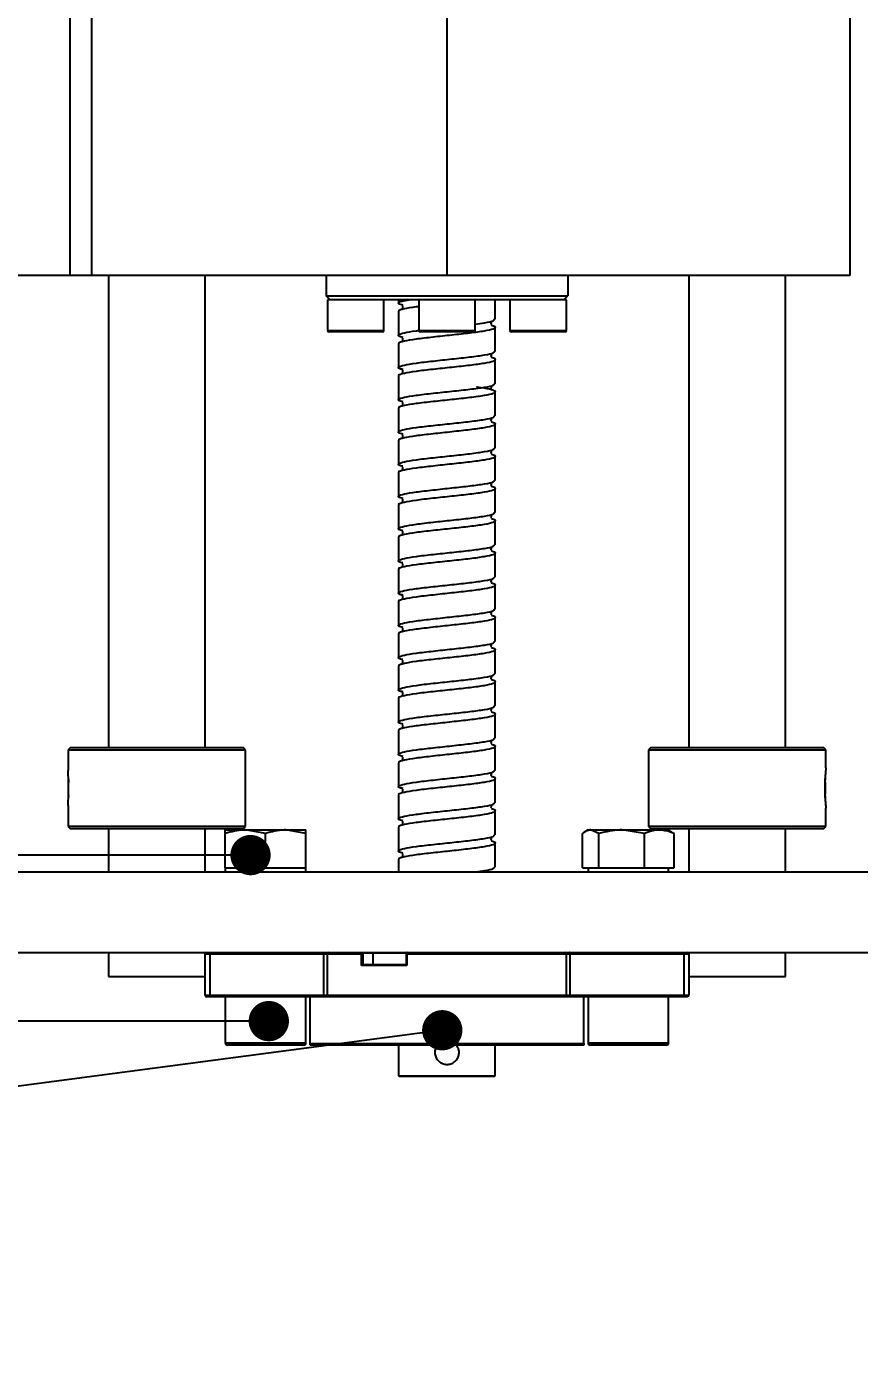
# Model space of a CAD drawing. Header units: millimetres. Extents: x -190 to 12889, y -227 to 3957.
# Drawn here: x 11094.6 to 11197.9, y 1240.5 to 1406.6 of the extents above; entities that cross this region are included whole.
import ezdxf
from ezdxf import colors
from ezdxf.entities.mleader import LeaderData, LeaderLine
from ezdxf.math import Vec2, Vec3

# ---------------------------------------------------------------- set-up
doc = ezdxf.new("R2010")
doc.units = ezdxf.units.MM
doc.header["$LTSCALE"] = 0.7
doc.layers.get('0').update_dxf_attribs({"color": 255})
doc.layers.add('DIM', color=94, linetype='Continuous', lineweight=25)
doc.styles.add('TCVN7824', font='tcvn+7284-2003r.ttf', dxfattribs={"height": 3.5})

# ---------------------------------------------------------------- blocks, each defined once
blk = doc.blocks.new('_Dot')
at = {"color": 0, "linetype": 'ByBlock', "lineweight": -2}
blk.add_line((-0.5, 0), (-1, 0), dxfattribs=at)
at = {"color": 0, "linetype": 'ByBlock', "const_width": 0.5}
blk.add_lwpolyline([(-0.25, 0, 1), (0.25, 0, 1)], format="xyb", close=True, dxfattribs=at)

msp = doc.modelspace()

# ---------------------------------------------------------------- linework, layer by layer
at = {"color": 7, "linetype": 'Continuous', "lineweight": 25}
for p, q in [((11099.9762, 1375.7288), (11099.9762, 1407.7288)), ((11102.6215, 1407.7288), (11102.6215, 1375.7288)), ((11146.7095, 1407.7288), (11146.7095, 1375.7288)), ((11196.7095, 1407.7288), (11196.7095, 1375.7288)), ((11099.9762, 1375.7288), (11086.7095, 1375.7288)), ((11102.6215, 1375.7288), (11099.9762, 1375.7288)), ((11146.7095, 1375.7288), (11102.6215, 1375.7288)), ((11104.7095, 1375.7288), (11104.7095, 1317.1288)), ((11116.7095, 1317.1288), (11116.7095, 1375.7288)), ((11131.7095, 1375.7288), (11131.7095, 1373.2288)), ((11196.7095, 1375.7288), (11146.7095, 1375.7288)), ((11161.7095, 1375.7288), (11161.7095, 1373.2288)), ((11176.7095, 1375.7288), (11176.7095, 1317.1288)), ((11188.7095, 1317.1288), (11188.7095, 1375.7288)), ((11131.7095, 1373.2288), (11161.7095, 1373.2288)), ((11132.2095, 1372.7288), (11131.7095, 1373.2288)), ((11131.8958, 1372.7288), (11131.8958, 1368.9288)), ((11132.1868, 1372.7288), (11131.8958, 1372.7288)), ((11161.2095, 1372.7288), (11132.2095, 1372.7288)), ((11138.8958, 1368.9288), (11138.8958, 1372.7288)), ((11140.7095, 1372.7288), (11140.7095, 1372.315)), ((11143.2095, 1372.7288), (11143.2095, 1368.9288)), ((11150.2095, 1368.9288), (11150.2095, 1372.7288)), ((11152.7095, 1370.315), (11152.7095, 1372.7288)), ((11154.5232, 1372.7288), (11154.5232, 1368.9288)), ((11161.2095, 1372.7288), (11161.7095, 1373.2288)), ((11161.5232, 1372.7288), (11161.2095, 1372.7288)), ((11161.5232, 1368.9288), (11161.5232, 1372.7288)), ((11140.7095, 1371.315), (11140.7095, 1368.315)), ((11135.3958, 1368.7288), (11132.0958, 1368.7288)), ((11138.6958, 1368.7288), (11135.3958, 1368.7288)), ((11146.7095, 1368.7288), (11143.4095, 1368.7288)), ((11150.0095, 1368.7288), (11146.7095, 1368.7288)), ((11152.7095, 1366.315), (11152.7095, 1369.315)), ((11158.0232, 1368.7288), (11154.7232, 1368.7288)), ((11161.3232, 1368.7288), (11158.0232, 1368.7288)), ((11140.7095, 1367.315), (11140.7095, 1364.315)), ((11152.7095, 1362.315), (11152.7095, 1365.315)), ((11140.7095, 1363.315), (11140.7095, 1360.315)), ((11152.7095, 1358.315), (11152.7095, 1361.315)), ((11140.7095, 1359.315), (11140.7095, 1356.315)), ((11152.7095, 1354.315), (11152.7095, 1357.315)), ((11140.7095, 1355.315), (11140.7095, 1352.315)), ((11152.7095, 1350.315), (11152.7095, 1353.315)), ((11140.7095, 1351.315), (11140.7095, 1348.315)), ((11152.7095, 1346.315), (11152.7095, 1349.315)), ((11140.7095, 1347.315), (11140.7095, 1344.315)), ((11152.7095, 1342.315), (11152.7095, 1345.315)), ((11140.7095, 1343.315), (11140.7095, 1340.315)), ((11152.7095, 1338.315), (11152.7095, 1341.315)), ((11140.7095, 1339.315), (11140.7095, 1336.315)), ((11152.7095, 1334.315), (11152.7095, 1337.315)), ((11140.7095, 1335.315), (11140.7095, 1332.315)), ((11152.7095, 1330.315), (11152.7095, 1333.315)), ((11140.7095, 1331.315), (11140.7095, 1328.315)), ((11152.7095, 1326.315), (11152.7095, 1329.315)), ((11140.7095, 1327.315), (11140.7095, 1324.315)), ((11152.7095, 1322.315), (11152.7095, 1325.315)), ((11140.7095, 1323.315), (11140.7095, 1320.315)), ((11152.7095, 1318.315), (11152.7095, 1321.315)), ((11140.7095, 1319.315), (11140.7095, 1316.315)), ((11152.7095, 1314.315), (11152.7095, 1317.315)), ((11099.9595, 1317.1288), (11099.7095, 1316.8788)), ((11099.7095, 1316.8788), (11099.7095, 1314.3116)), ((11099.7095, 1316.8788), (11121.7095, 1316.8788)), ((11121.4595, 1317.1288), (11099.9595, 1317.1288)), ((11121.7095, 1316.8788), (11121.4595, 1317.1288)), ((11121.7095, 1307.3788), (11121.7095, 1316.8788)), ((11171.9595, 1317.1288), (11171.7095, 1316.8788)), ((11171.7095, 1316.8788), (11171.7095, 1307.3788)), ((11171.7095, 1316.8788), (11193.7095, 1316.8788)), ((11193.4595, 1317.1288), (11171.9595, 1317.1288)), ((11193.7095, 1316.8788), (11193.4595, 1317.1288)), ((11193.7095, 1314.6253), (11193.7095, 1316.8788)), ((11140.7095, 1315.315), (11140.7095, 1312.315)), ((11152.7095, 1310.315), (11152.7095, 1313.315)), ((11140.7095, 1311.315), (11140.7095, 1308.315)), ((11099.7095, 1309.9469), (11099.7095, 1307.3788)), ((11152.7095, 1306.315), (11152.7095, 1309.315)), ((11193.7095, 1307.3788), (11193.7095, 1309.6289)), ((11099.7095, 1307.3788), (11099.9595, 1307.1288)), ((11121.7095, 1307.3788), (11099.7095, 1307.3788)), ((11121.4595, 1307.1288), (11121.7095, 1307.3788)), ((11140.7095, 1307.315), (11140.7095, 1304.315)), ((11171.7095, 1307.3788), (11171.9595, 1307.1288)), ((11193.7095, 1307.3788), (11171.7095, 1307.3788)), ((11193.4595, 1307.1288), (11193.7095, 1307.3788)), ((11099.9595, 1307.1288), (11121.4595, 1307.1288)), ((11104.7095, 1307.1288), (11104.7095, 1301.7288)), ((11116.7095, 1301.7288), (11116.7095, 1307.1288)), ((11119.2095, 1306.9288), (11121.7095, 1306.9288)), ((11119.2095, 1302.2288), (11119.2095, 1306.4822)), ((11124.2095, 1306.4822), (11121.7095, 1306.9288)), ((11121.7095, 1306.9288), (11126.7095, 1306.9288)), ((11124.2095, 1302.2288), (11124.2095, 1306.4822)), ((11129.2095, 1306.4822), (11126.7095, 1306.9288)), ((11126.7095, 1306.9288), (11129.2095, 1306.9288)), ((11129.2095, 1302.2288), (11129.2095, 1306.4822)), ((11163.5143, 1302.2288), (11163.5143, 1306.4822)), ((11164.2095, 1306.9288), (11163.8329, 1306.7114)), ((11164.2095, 1306.9288), (11164.5278, 1306.9288)), ((11165.5412, 1306.4822), (11164.5278, 1306.9288)), ((11164.5278, 1306.9288), (11168.3888, 1306.9288)), ((11165.5412, 1302.2288), (11165.5412, 1306.4822)), ((11171.2364, 1306.4822), (11168.3888, 1306.9288)), ((11168.3888, 1306.9288), (11173.0706, 1306.9288)), ((11171.2364, 1302.2288), (11171.2364, 1306.4822)), ((11171.9595, 1307.1288), (11193.4595, 1307.1288)), ((11173.0706, 1306.9288), (11174.2095, 1306.9288)), ((11174.5861, 1306.7114), (11174.2095, 1306.9288)), ((11174.5503, 1306.6494), (11174.9047, 1306.4822)), ((11174.9047, 1302.2288), (11174.9047, 1306.4822)), ((11176.7095, 1307.1288), (11176.7095, 1301.7288)), ((11188.7095, 1301.7288), (11188.7095, 1307.1288)), ((11152.7095, 1302.315), (11152.7095, 1305.315)), ((11140.7095, 1303.315), (11140.7095, 1301.7288)), ((11091.7095, 1301.7288), (11201.7095, 1301.7288)), ((11119.2095, 1302.2288), (11119.2095, 1301.7288)), ((11119.2095, 1302.2288), (11121.7095, 1302.2288)), ((11121.7095, 1302.2288), (11124.2095, 1302.2288)), ((11124.2095, 1302.2288), (11126.7095, 1302.2288)), ((11126.7095, 1302.2288), (11129.2095, 1302.2288)), ((11129.2095, 1301.7288), (11129.2095, 1302.2288)), ((11163.5143, 1302.2288), (11164.5278, 1302.2288)), ((11164.2095, 1302.2288), (11164.2095, 1301.7288)), ((11164.5278, 1302.2288), (11165.5412, 1302.2288)), ((11165.5412, 1302.2288), (11168.3888, 1302.2288)), ((11168.3888, 1302.2288), (11171.2364, 1302.2288)), ((11171.2364, 1302.2288), (11173.0706, 1302.2288)), ((11173.0706, 1302.2288), (11174.9047, 1302.2288)), ((11174.2095, 1301.7288), (11174.2095, 1302.2288)), ((11091.7095, 1291.7288), (11141.7905, 1291.7288)), ((11104.7095, 1291.7288), (11104.7095, 1288.7288)), ((11116.7095, 1291.5288), (11116.7095, 1291.7288)), ((11117.2982, 1291.5288), (11116.7095, 1291.5288)), ((11116.7095, 1286.4288), (11116.7095, 1291.5288)), ((11117.2982, 1291.5288), (11117.2982, 1286.4288)), ((11131.4506, 1291.5288), (11117.2982, 1291.5288)), ((11131.4506, 1286.4288), (11131.4506, 1291.5288)), ((11131.8641, 1291.5288), (11131.4506, 1291.5288)), ((11131.8641, 1291.5288), (11131.8641, 1286.4288)), ((11136.1178, 1291.5288), (11131.8641, 1291.5288)), ((11136.1178, 1290.1288), (11136.1178, 1291.5288)), ((11136.1178, 1291.5288), (11136.2664, 1291.5288)), ((11136.2664, 1291.5288), (11136.2664, 1290.2288)), ((11137.5372, 1291.6288), (11136.3112, 1291.6288)), ((11137.4915, 1291.7288), (11137.5372, 1291.6288)), ((11137.5372, 1290.2288), (11137.5372, 1291.6288)), ((11141.6457, 1291.5288), (11141.6457, 1290.2246)), ((11141.718, 1291.5288), (11141.718, 1290.1288)), ((11161.5549, 1291.5288), (11141.718, 1291.5288)), ((11141.7905, 1291.7288), (11151.9859, 1291.7288)), ((11151.9859, 1291.7288), (11201.7095, 1291.7288)), ((11161.5549, 1286.4288), (11161.5549, 1291.5288)), ((11161.9684, 1291.5288), (11161.5549, 1291.5288)), ((11161.9684, 1291.5288), (11161.9684, 1286.4288)), ((11176.1208, 1291.5288), (11161.9684, 1291.5288)), ((11176.1208, 1286.4288), (11176.1208, 1291.5288)), ((11176.7095, 1291.5288), (11176.1208, 1291.5288)), ((11176.7095, 1291.7288), (11176.7095, 1291.5288)), ((11176.7095, 1291.5288), (11176.7095, 1286.4288)), ((11188.7095, 1288.7288), (11188.7095, 1291.7288)), ((11141.718, 1290.1288), (11136.1178, 1290.1288)), ((11136.2577, 1290.2288), (11141.6497, 1290.2288)), ((11104.7095, 1288.7288), (11110.7095, 1288.7288)), ((11110.7095, 1288.7288), (11116.7095, 1288.7288)), ((11176.7095, 1288.7288), (11188.7095, 1288.7288)), ((11116.7095, 1286.4288), (11117.2982, 1286.4288)), ((11117.3805, 1286.2288), (11116.9095, 1286.2288)), ((11117.2982, 1286.4288), (11131.4506, 1286.4288)), ((11131.5329, 1286.2288), (11117.3805, 1286.2288)), ((11119.2095, 1286.2288), (11119.2095, 1280.5288)), ((11129.2095, 1280.5288), (11129.2095, 1286.2288)), ((11129.7149, 1286.2288), (11129.7149, 1280.4288)), ((11131.4506, 1286.4288), (11131.8641, 1286.4288)), ((11132.029, 1286.2288), (11131.5329, 1286.2288)), ((11131.8641, 1286.4288), (11161.5549, 1286.4288)), ((11161.39, 1286.2288), (11132.029, 1286.2288)), ((11161.8862, 1286.2288), (11161.39, 1286.2288)), ((11161.5549, 1286.4288), (11161.9684, 1286.4288)), ((11176.0385, 1286.2288), (11161.8862, 1286.2288)), ((11161.9684, 1286.4288), (11176.1208, 1286.4288)), ((11163.7041, 1280.4288), (11163.7041, 1286.2288)), ((11164.2095, 1286.2288), (11164.2095, 1280.5288)), ((11174.2095, 1280.5288), (11174.2095, 1286.2288)), ((11176.5095, 1286.2288), (11176.0385, 1286.2288)), ((11176.1208, 1286.4288), (11176.7095, 1286.4288)), ((11124.2095, 1280.2288), (11119.5095, 1280.2288)), ((11128.9095, 1280.2288), (11124.2095, 1280.2288)), ((11129.7149, 1280.4288), (11163.7041, 1280.4288)), ((11163.6054, 1280.2288), (11129.8136, 1280.2288)), ((11140.7095, 1280.2288), (11140.7095, 1276.4288)), ((11152.7095, 1276.4288), (11152.7095, 1280.2288)), ((11169.2095, 1280.2288), (11164.5095, 1280.2288)), ((11173.9095, 1280.2288), (11169.2095, 1280.2288)), ((11140.7095, 1276.4288), (11140.8095, 1276.3288)), ((11140.7095, 1276.4288), (11146.7095, 1276.4288)), ((11146.7095, 1276.3288), (11140.8095, 1276.3288)), ((11146.7095, 1276.4288), (11152.7095, 1276.4288)), ((11152.6095, 1276.3288), (11146.7095, 1276.3288)), ((11152.6095, 1276.3288), (11152.7095, 1276.4288))]:
    msp.add_line(p, q, dxfattribs=at)
at = {"color": 8, "linetype": 'Continuous', "lineweight": 25}
for p, q in [((11131.8958, 1368.9288), (11135.3958, 1368.9288)), ((11135.3958, 1368.9288), (11138.8958, 1368.9288)), ((11143.2095, 1368.9288), (11146.7095, 1368.9288)), ((11146.7095, 1368.9288), (11150.2095, 1368.9288)), ((11154.5232, 1368.9288), (11158.0232, 1368.9288)), ((11158.0232, 1368.9288), (11161.5232, 1368.9288)), ((11141.6643, 1291.6288), (11137.5372, 1291.6288)), ((11141.718, 1291.5288), (11141.6458, 1291.5288)), ((11119.2095, 1280.5288), (11124.2095, 1280.5288)), ((11124.2095, 1280.5288), (11129.2095, 1280.5288)), ((11164.2095, 1280.5288), (11169.2095, 1280.5288)), ((11169.2095, 1280.5288), (11174.2095, 1280.5288))]:
    msp.add_line(p, q, dxfattribs=at)
at = {"color": 7, "linetype": 'Continuous', "lineweight": 25, "flags": 128}
for points in [[(11117.3805, 1291.7288), (11117.3645, 1291.725), (11117.349, 1291.7136), (11117.3348, 1291.6951), (11117.3223, 1291.6702), (11117.3121, 1291.6399), (11117.3045, 1291.6053), (11117.2998, 1291.5678), (11117.2982, 1291.5288)], [(11131.5329, 1291.7288), (11131.5168, 1291.725), (11131.5014, 1291.7136), (11131.4872, 1291.6951), (11131.4747, 1291.6702), (11131.4645, 1291.6399), (11131.4569, 1291.6053), (11131.4522, 1291.5678), (11131.4506, 1291.5288)], [(11161.9684, 1291.5288), (11161.9668, 1291.5678), (11161.9622, 1291.6053), (11161.9546, 1291.6399), (11161.9443, 1291.6702), (11161.9319, 1291.6951), (11161.9176, 1291.7136), (11161.9022, 1291.725), (11161.8862, 1291.7288)], [(11176.1208, 1291.5288), (11176.1192, 1291.5678), (11176.1145, 1291.6053), (11176.1069, 1291.6399), (11176.0967, 1291.6702), (11176.0842, 1291.6951), (11176.07, 1291.7136), (11176.0546, 1291.725), (11176.0385, 1291.7288)], [(11117.3805, 1286.2288), (11117.3645, 1286.2327), (11117.349, 1286.244), (11117.3348, 1286.2625), (11117.3223, 1286.2874), (11117.3121, 1286.3177), (11117.3045, 1286.3523), (11117.2998, 1286.3898), (11117.2982, 1286.4288)], [(11131.5329, 1286.2288), (11131.5168, 1286.2327), (11131.5014, 1286.244), (11131.4872, 1286.2625), (11131.4747, 1286.2874), (11131.4645, 1286.3177), (11131.4569, 1286.3523), (11131.4522, 1286.3898), (11131.4506, 1286.4288)], [(11161.9684, 1286.4288), (11161.9668, 1286.3898), (11161.9622, 1286.3523), (11161.9546, 1286.3177), (11161.9443, 1286.2874), (11161.9319, 1286.2625), (11161.9176, 1286.244), (11161.9022, 1286.2327), (11161.8862, 1286.2288)], [(11176.1208, 1286.4288), (11176.1192, 1286.3898), (11176.1145, 1286.3523), (11176.1069, 1286.3177), (11176.0967, 1286.2874), (11176.0842, 1286.2625), (11176.07, 1286.244), (11176.0546, 1286.2327), (11176.0385, 1286.2288)]]:
    msp.add_lwpolyline(points, dxfattribs=at)
at = {"color": 7, "linetype": 'Continuous', "lineweight": 25}
for centre, radius, start, end in [((11132.0958, 1368.9288), 0.2, 180, 270), ((11138.6958, 1368.9288), 0.2, 270, 0), ((11143.4095, 1368.9288), 0.2, 180, 270), ((11150.0095, 1368.9288), 0.2, 270, 0), ((11154.7232, 1368.9288), 0.2, 180, 270), ((11161.3232, 1368.9288), 0.2, 270, 0), ((11115.0883, 1312.1286), 15.3778, 176.094606, 183.86287), ((11172.3178, 1312.1294), 21.3457, 356.713048, 3.23564), ((11116.9095, 1291.5288), 0.2, 90, 180), ((11132.0484, 1291.5448), 0.185, 96.014544, 184.957546), ((11136.216, 1291.6337), 0.0953, 357.075125, 86.740739), ((11161.3706, 1291.5448), 0.185, 355.042454, 83.985456), ((11176.5095, 1291.5288), 0.2, 0, 90), ((11116.9095, 1286.4288), 0.2, 180, 270), ((11132.0484, 1286.4128), 0.185, 175.042454, 263.985456), ((11161.3706, 1286.4128), 0.185, 276.014544, 4.957546), ((11176.5095, 1286.4288), 0.2, 270, 0), ((11119.5095, 1280.5288), 0.3, 180, 270), ((11128.9095, 1280.5288), 0.3, 270, 0), ((11164.5095, 1280.5288), 0.3, 180, 270), ((11173.9095, 1280.5288), 0.3, 270, 0)]:
    msp.add_arc(centre, radius, start, end, dxfattribs=at)
for points, knots in [([(11141.2392, 1372.0655), (11141.1401, 1372.0866), (11140.6481, 1372.1914), (11140.6565, 1372.3801), (11141.0687, 1372.5791), (11141.8123, 1372.6955), (11142.0255, 1372.7288)], [0, 0, 0, 0, 0.09516883, 0.47254677, 0.84883322, 1, 1, 1, 1]), ([(11140.7979, 1371.315), (11140.7713, 1371.3367), (11140.6421, 1371.4418), (11141.3677, 1371.6288), (11142.3118, 1371.8061), (11143.1102, 1371.9014), (11143.2095, 1371.9133)], [0, 0, 0, 0, 0.107905079, 0.524357182, 0.940809286, 1, 1, 1, 1]), ([(11141.1842, 1372.026), (11141.1747, 1372.0271), (11141.1505, 1372.0299), (11141.2207, 1371.8862), (11141.2048, 1371.6714), (11141.1433, 1371.6242), (11141.1974, 1371.6327), (11141.2009, 1371.6332)], [0, 0, 0, 0, 0.16584511, 0.42202168, 0.66494773, 0.97831452, 1, 1, 1, 1]), ([(11141.2392, 1368.0655), (11141.1404, 1368.0866), (11140.6501, 1368.1914), (11140.6186, 1368.38), (11141.3072, 1368.6289), (11142.314, 1368.8062), (11143.1118, 1368.9016), (11143.2117, 1368.9136)], [0, 0, 0, 0, 0.07440868, 0.36946532, 0.66366857, 0.95787182, 1, 1, 1, 1]), ([(11140.7979, 1367.315), (11140.7716, 1367.3367), (11140.6438, 1367.4418), (11141.3356, 1367.6287), (11142.8069, 1367.8776), (11144.9451, 1368.1288), (11147.3341, 1368.38), (11149.6281, 1368.6288), (11151.4863, 1368.8776), (11152.5855, 1369.1288), (11152.8766, 1369.3514), (11152.4115, 1369.4889), (11152.2276, 1369.5433)], [0, 0, 0, 0, 0.02902467, 0.14104337, 0.25306207, 0.3654057, 0.47774933, 0.58976803, 0.70178673, 0.81413036, 0.92647399, 1, 1, 1, 1]), ([(11150.2095, 1369.7191), (11150.613, 1369.7719), (11151.6515, 1369.9078), (11152.5655, 1370.1073), (11152.6045, 1370.253), (11152.6211, 1370.315)], [0, 0, 0, 0, 0.267291055, 0.687990712, 1, 1, 1, 1]), ([(11152.1416, 1369.6871), (11152.1672, 1369.693), (11152.2583, 1369.7141), (11152.2345, 1369.9932), (11152.1905, 1370.0181), (11152.1809, 1370.0236)], [0, 0, 0, 0, 0.23386328, 0.83267449, 1, 1, 1, 1]), ([(11141.1842, 1368.026), (11141.1747, 1368.0271), (11141.1505, 1368.0299), (11141.2207, 1367.8862), (11141.2048, 1367.6714), (11141.1433, 1367.6242), (11141.1974, 1367.6327), (11141.2009, 1367.6332)], [0, 0, 0, 0, 0.16584511, 0.42202168, 0.66494773, 0.97831452, 1, 1, 1, 1]), ([(11141.2392, 1364.0655), (11141.1404, 1364.0866), (11140.6497, 1364.1914), (11140.6264, 1364.38), (11141.2793, 1364.6288), (11142.8219, 1364.8776), (11144.9416, 1365.1288), (11147.3333, 1365.38), (11149.6345, 1365.6288), (11151.4612, 1365.8776), (11152.5746, 1366.1073), (11152.6072, 1366.253), (11152.6211, 1366.315)], [0, 0, 0, 0, 0.02807583, 0.1394064, 0.25041497, 0.36142354, 0.4727541, 0.58408467, 0.69509324, 0.80610181, 0.91743238, 1, 1, 1, 1]), ([(11140.7979, 1363.315), (11140.7716, 1363.3367), (11140.6438, 1363.4418), (11141.3356, 1363.6287), (11142.8069, 1363.8776), (11144.9451, 1364.1288), (11147.3341, 1364.38), (11149.6281, 1364.6288), (11151.4863, 1364.8776), (11152.5855, 1365.1288), (11152.8766, 1365.3514), (11152.4115, 1365.4889), (11152.2276, 1365.5433)], [0, 0, 0, 0, 0.02902467, 0.14104337, 0.25306207, 0.3654057, 0.47774933, 0.58976803, 0.70178673, 0.81413036, 0.92647399, 1, 1, 1, 1]), ([(11152.1416, 1365.6871), (11152.1672, 1365.693), (11152.2583, 1365.7141), (11152.2345, 1365.9932), (11152.1905, 1366.0181), (11152.1809, 1366.0236)], [0, 0, 0, 0, 0.23386328, 0.83267449, 1, 1, 1, 1]), ([(11141.1842, 1364.026), (11141.1747, 1364.0271), (11141.1505, 1364.0299), (11141.2207, 1363.8862), (11141.2048, 1363.6714), (11141.1433, 1363.6242), (11141.1974, 1363.6327), (11141.2009, 1363.6332)], [0, 0, 0, 0, 0.16584511, 0.42202168, 0.66494773, 0.97831452, 1, 1, 1, 1]), ([(11141.2392, 1360.0655), (11141.1404, 1360.0866), (11140.6497, 1360.1914), (11140.6264, 1360.38), (11141.2793, 1360.6288), (11142.8219, 1360.8776), (11144.9416, 1361.1288), (11147.3333, 1361.38), (11149.6345, 1361.6288), (11151.4612, 1361.8776), (11152.5746, 1362.1073), (11152.6072, 1362.253), (11152.6211, 1362.315)], [0, 0, 0, 0, 0.028075831, 0.139406399, 0.250414967, 0.361423535, 0.472754103, 0.584084671, 0.695093239, 0.806101807, 0.917432375, 1, 1, 1, 1]), ([(11140.7979, 1359.315), (11140.7716, 1359.3367), (11140.6438, 1359.4418), (11141.3356, 1359.6287), (11142.8069, 1359.8776), (11144.9452, 1360.1288), (11147.3337, 1360.38), (11149.6295, 1360.6288), (11151.4812, 1360.8776), (11152.6046, 1361.1288), (11152.8429, 1361.38), (11152.0954, 1361.6289), (11151.155, 1361.7993), (11150.4206, 1361.8878), (11150.379, 1361.8928)], [0, 0, 0, 0, 0.02508093, 0.12187904, 0.21867714, 0.31575603, 0.41283491, 0.50963302, 0.60643112, 0.70351, 0.80058889, 0.89738699, 0.9941851, 1, 1, 1, 1]), ([(11152.1416, 1361.6871), (11152.1672, 1361.693), (11152.2583, 1361.7141), (11152.2345, 1361.9932), (11152.1905, 1362.0181), (11152.1809, 1362.0236)], [0, 0, 0, 0, 0.23386328, 0.83267449, 1, 1, 1, 1]), ([(11141.1842, 1360.026), (11141.1747, 1360.0271), (11141.1505, 1360.0299), (11141.2207, 1359.8862), (11141.2048, 1359.6714), (11141.1433, 1359.6242), (11141.1974, 1359.6327), (11141.2009, 1359.6332)], [0, 0, 0, 0, 0.16584511, 0.42202168, 0.66494773, 0.97831452, 1, 1, 1, 1]), ([(11141.2392, 1356.0655), (11141.1404, 1356.0866), (11140.6497, 1356.1914), (11140.6264, 1356.38), (11141.2793, 1356.6288), (11142.8219, 1356.8776), (11144.9416, 1357.1288), (11147.3333, 1357.38), (11149.6345, 1357.6288), (11151.4612, 1357.8776), (11152.5746, 1358.1073), (11152.6072, 1358.253), (11152.6211, 1358.315)], [0, 0, 0, 0, 0.02807583, 0.1394064, 0.25041497, 0.36142354, 0.4727541, 0.58408467, 0.69509324, 0.80610181, 0.91743238, 1, 1, 1, 1]), ([(11140.7979, 1355.315), (11140.7716, 1355.3367), (11140.6438, 1355.4418), (11141.3356, 1355.6287), (11142.8069, 1355.8776), (11144.9451, 1356.1288), (11147.3341, 1356.38), (11149.6281, 1356.6288), (11151.4863, 1356.8776), (11152.5855, 1357.1288), (11152.8766, 1357.3514), (11152.4115, 1357.4889), (11152.2276, 1357.5433)], [0, 0, 0, 0, 0.02902467, 0.14104337, 0.25306207, 0.3654057, 0.47774933, 0.58976803, 0.70178673, 0.81413036, 0.92647399, 1, 1, 1, 1]), ([(11152.1416, 1357.6871), (11152.1672, 1357.693), (11152.2583, 1357.7141), (11152.2345, 1357.9932), (11152.1905, 1358.0181), (11152.1809, 1358.0236)], [0, 0, 0, 0, 0.23386328, 0.83267449, 1, 1, 1, 1]), ([(11141.1842, 1356.026), (11141.1747, 1356.0271), (11141.1505, 1356.0299), (11141.2207, 1355.8862), (11141.2048, 1355.6714), (11141.1433, 1355.6242), (11141.1974, 1355.6327), (11141.2009, 1355.6332)], [0, 0, 0, 0, 0.16584511, 0.42202168, 0.66494773, 0.97831452, 1, 1, 1, 1]), ([(11141.2392, 1352.0655), (11141.1404, 1352.0866), (11140.6497, 1352.1914), (11140.6264, 1352.38), (11141.2793, 1352.6288), (11142.8219, 1352.8776), (11144.9416, 1353.1288), (11147.3333, 1353.38), (11149.6345, 1353.6288), (11151.4612, 1353.8776), (11152.5746, 1354.1073), (11152.6072, 1354.253), (11152.6211, 1354.315)], [0, 0, 0, 0, 0.02807583, 0.1394064, 0.25041497, 0.36142354, 0.4727541, 0.58408467, 0.69509324, 0.80610181, 0.91743238, 1, 1, 1, 1]), ([(11152.1416, 1353.6871), (11152.1672, 1353.693), (11152.2583, 1353.7141), (11152.2345, 1353.9932), (11152.1905, 1354.0181), (11152.1809, 1354.0236)], [0, 0, 0, 0, 0.23386328, 0.83267449, 1, 1, 1, 1]), ([(11140.7979, 1351.315), (11140.7716, 1351.3367), (11140.6438, 1351.4418), (11141.3356, 1351.6287), (11142.8069, 1351.8776), (11144.9451, 1352.1288), (11147.3341, 1352.38), (11149.6281, 1352.6288), (11151.4863, 1352.8776), (11152.5855, 1353.1288), (11152.8766, 1353.3514), (11152.4115, 1353.4889), (11152.2276, 1353.5433)], [0, 0, 0, 0, 0.02902467, 0.14104337, 0.25306207, 0.3654057, 0.47774933, 0.58976803, 0.70178673, 0.81413036, 0.92647399, 1, 1, 1, 1]), ([(11141.1842, 1352.026), (11141.1747, 1352.0271), (11141.1505, 1352.0299), (11141.2207, 1351.8862), (11141.2048, 1351.6714), (11141.1433, 1351.6242), (11141.1974, 1351.6327), (11141.2009, 1351.6332)], [0, 0, 0, 0, 0.16584511, 0.42202168, 0.66494773, 0.97831452, 1, 1, 1, 1]), ([(11141.2392, 1348.0655), (11141.1404, 1348.0866), (11140.6497, 1348.1914), (11140.6264, 1348.38), (11141.2793, 1348.6288), (11142.8219, 1348.8776), (11144.9416, 1349.1288), (11147.3333, 1349.38), (11149.6345, 1349.6288), (11151.4612, 1349.8776), (11152.5746, 1350.1073), (11152.6072, 1350.253), (11152.6211, 1350.315)], [0, 0, 0, 0, 0.02807583, 0.1394064, 0.25041497, 0.36142354, 0.4727541, 0.58408467, 0.69509324, 0.80610181, 0.91743238, 1, 1, 1, 1]), ([(11140.7979, 1347.315), (11140.7716, 1347.3367), (11140.6438, 1347.4418), (11141.3356, 1347.6287), (11142.8069, 1347.8776), (11144.9451, 1348.1288), (11147.3341, 1348.38), (11149.6281, 1348.6288), (11151.4863, 1348.8776), (11152.5855, 1349.1288), (11152.8766, 1349.3514), (11152.4115, 1349.4889), (11152.2276, 1349.5433)], [0, 0, 0, 0, 0.029024674, 0.141043373, 0.253062072, 0.365405701, 0.47774933, 0.589768028, 0.701786727, 0.814130356, 0.926473985, 1, 1, 1, 1]), ([(11152.1416, 1349.6871), (11152.1672, 1349.693), (11152.2583, 1349.7141), (11152.2345, 1349.9932), (11152.1905, 1350.0181), (11152.1809, 1350.0236)], [0, 0, 0, 0, 0.23386328, 0.83267449, 1, 1, 1, 1]), ([(11141.1842, 1348.026), (11141.1747, 1348.0271), (11141.1505, 1348.0299), (11141.2207, 1347.8862), (11141.2048, 1347.6714), (11141.1433, 1347.6242), (11141.1974, 1347.6327), (11141.2009, 1347.6332)], [0, 0, 0, 0, 0.16584511, 0.42202168, 0.66494773, 0.97831452, 1, 1, 1, 1]), ([(11141.2392, 1344.0655), (11141.1404, 1344.0866), (11140.6497, 1344.1914), (11140.6264, 1344.38), (11141.2793, 1344.6288), (11142.8219, 1344.8776), (11144.9416, 1345.1288), (11147.3333, 1345.38), (11149.6345, 1345.6288), (11151.4612, 1345.8776), (11152.5746, 1346.1073), (11152.6072, 1346.253), (11152.6211, 1346.315)], [0, 0, 0, 0, 0.02807583, 0.1394064, 0.25041497, 0.36142354, 0.4727541, 0.58408467, 0.69509324, 0.80610181, 0.91743238, 1, 1, 1, 1]), ([(11140.7979, 1343.315), (11140.7716, 1343.3367), (11140.6438, 1343.4418), (11141.3356, 1343.6287), (11142.8069, 1343.8776), (11144.9451, 1344.1288), (11147.3341, 1344.38), (11149.6281, 1344.6288), (11151.4863, 1344.8776), (11152.5855, 1345.1288), (11152.8766, 1345.3514), (11152.4115, 1345.4889), (11152.2276, 1345.5433)], [0, 0, 0, 0, 0.02902467, 0.14104337, 0.25306207, 0.3654057, 0.47774933, 0.58976803, 0.70178673, 0.81413036, 0.92647399, 1, 1, 1, 1]), ([(11152.1416, 1345.6871), (11152.1672, 1345.693), (11152.2583, 1345.7141), (11152.2345, 1345.9932), (11152.1905, 1346.0181), (11152.1809, 1346.0236)], [0, 0, 0, 0, 0.23386328, 0.83267449, 1, 1, 1, 1]), ([(11141.1842, 1344.026), (11141.1747, 1344.0271), (11141.1505, 1344.0299), (11141.2207, 1343.8862), (11141.2048, 1343.6714), (11141.1433, 1343.6242), (11141.1974, 1343.6327), (11141.2009, 1343.6332)], [0, 0, 0, 0, 0.16584511, 0.42202168, 0.66494773, 0.97831452, 1, 1, 1, 1]), ([(11141.2392, 1340.0655), (11141.1404, 1340.0866), (11140.6497, 1340.1914), (11140.6264, 1340.38), (11141.2793, 1340.6288), (11142.8219, 1340.8776), (11144.9416, 1341.1288), (11147.3333, 1341.38), (11149.6345, 1341.6288), (11151.4612, 1341.8776), (11152.5746, 1342.1073), (11152.6072, 1342.253), (11152.6211, 1342.315)], [0, 0, 0, 0, 0.02807583, 0.1394064, 0.25041497, 0.36142354, 0.4727541, 0.58408467, 0.69509324, 0.80610181, 0.91743238, 1, 1, 1, 1]), ([(11140.7979, 1339.315), (11140.7716, 1339.3367), (11140.6438, 1339.4418), (11141.3356, 1339.6287), (11142.8069, 1339.8776), (11144.9451, 1340.1288), (11147.3341, 1340.38), (11149.6281, 1340.6288), (11151.4863, 1340.8776), (11152.5855, 1341.1288), (11152.8766, 1341.3514), (11152.4115, 1341.4889), (11152.2276, 1341.5433)], [0, 0, 0, 0, 0.02902467, 0.14104337, 0.25306207, 0.3654057, 0.47774933, 0.58976803, 0.70178673, 0.81413036, 0.92647399, 1, 1, 1, 1]), ([(11152.1416, 1341.6871), (11152.1672, 1341.693), (11152.2583, 1341.7141), (11152.2345, 1341.9932), (11152.1905, 1342.0181), (11152.1809, 1342.0236)], [0, 0, 0, 0, 0.23386328, 0.83267449, 1, 1, 1, 1]), ([(11141.1842, 1340.026), (11141.1747, 1340.0271), (11141.1505, 1340.0299), (11141.2207, 1339.8862), (11141.2048, 1339.6714), (11141.1433, 1339.6242), (11141.1974, 1339.6327), (11141.2009, 1339.6332)], [0, 0, 0, 0, 0.16584511, 0.42202168, 0.66494773, 0.97831452, 1, 1, 1, 1]), ([(11141.2392, 1336.0655), (11141.1404, 1336.0866), (11140.6497, 1336.1914), (11140.6264, 1336.38), (11141.2793, 1336.6288), (11142.8219, 1336.8776), (11144.9416, 1337.1288), (11147.3333, 1337.38), (11149.6345, 1337.6288), (11151.4612, 1337.8776), (11152.5746, 1338.1073), (11152.6072, 1338.253), (11152.6211, 1338.315)], [0, 0, 0, 0, 0.02807583, 0.1394064, 0.25041497, 0.36142354, 0.4727541, 0.58408467, 0.69509324, 0.80610181, 0.91743238, 1, 1, 1, 1]), ([(11140.7979, 1335.315), (11140.7716, 1335.3367), (11140.6438, 1335.4418), (11141.3356, 1335.6287), (11142.8069, 1335.8776), (11144.9451, 1336.1288), (11147.3341, 1336.38), (11149.6281, 1336.6288), (11151.4863, 1336.8776), (11152.5855, 1337.1288), (11152.8766, 1337.3514), (11152.4115, 1337.4889), (11152.2276, 1337.5433)], [0, 0, 0, 0, 0.029024674, 0.141043373, 0.253062072, 0.365405701, 0.47774933, 0.589768028, 0.701786727, 0.814130356, 0.926473985, 1, 1, 1, 1]), ([(11152.1416, 1337.6871), (11152.1672, 1337.693), (11152.2583, 1337.7141), (11152.2345, 1337.9932), (11152.1905, 1338.0181), (11152.1809, 1338.0236)], [0, 0, 0, 0, 0.23386328, 0.83267449, 1, 1, 1, 1]), ([(11141.1842, 1336.026), (11141.1747, 1336.0271), (11141.1505, 1336.0299), (11141.2207, 1335.8862), (11141.2048, 1335.6714), (11141.1433, 1335.6242), (11141.1974, 1335.6327), (11141.2009, 1335.6332)], [0, 0, 0, 0, 0.16584511, 0.42202168, 0.66494773, 0.97831452, 1, 1, 1, 1]), ([(11141.2392, 1332.0655), (11141.1404, 1332.0866), (11140.6497, 1332.1914), (11140.6264, 1332.38), (11141.2793, 1332.6288), (11142.8219, 1332.8776), (11144.9416, 1333.1288), (11147.3333, 1333.38), (11149.6345, 1333.6288), (11151.4612, 1333.8776), (11152.5746, 1334.1073), (11152.6072, 1334.253), (11152.6211, 1334.315)], [0, 0, 0, 0, 0.02807583, 0.1394064, 0.25041497, 0.36142354, 0.4727541, 0.58408467, 0.69509324, 0.80610181, 0.91743238, 1, 1, 1, 1]), ([(11152.1416, 1333.6871), (11152.1672, 1333.693), (11152.2583, 1333.7141), (11152.2345, 1333.9932), (11152.1905, 1334.0181), (11152.1809, 1334.0236)], [0, 0, 0, 0, 0.23386328, 0.83267449, 1, 1, 1, 1]), ([(11140.7979, 1331.315), (11140.7716, 1331.3367), (11140.6438, 1331.4418), (11141.3356, 1331.6287), (11142.8069, 1331.8776), (11144.9451, 1332.1288), (11147.3341, 1332.38), (11149.6281, 1332.6288), (11151.4863, 1332.8776), (11152.5855, 1333.1288), (11152.8766, 1333.3514), (11152.4115, 1333.4889), (11152.2276, 1333.5433)], [0, 0, 0, 0, 0.02902467, 0.14104337, 0.25306207, 0.3654057, 0.47774933, 0.58976803, 0.70178673, 0.81413036, 0.92647399, 1, 1, 1, 1]), ([(11141.1842, 1332.026), (11141.1747, 1332.0271), (11141.1505, 1332.0299), (11141.2207, 1331.8862), (11141.2048, 1331.6714), (11141.1433, 1331.6242), (11141.1974, 1331.6327), (11141.2009, 1331.6332)], [0, 0, 0, 0, 0.16584511, 0.42202168, 0.66494773, 0.97831452, 1, 1, 1, 1]), ([(11141.2392, 1328.0655), (11141.1404, 1328.0866), (11140.6497, 1328.1914), (11140.6264, 1328.38), (11141.2793, 1328.6288), (11142.8219, 1328.8776), (11144.9416, 1329.1288), (11147.3333, 1329.38), (11149.6345, 1329.6288), (11151.4612, 1329.8776), (11152.5746, 1330.1073), (11152.6072, 1330.253), (11152.6211, 1330.315)], [0, 0, 0, 0, 0.02807583, 0.1394064, 0.25041497, 0.36142354, 0.4727541, 0.58408467, 0.69509324, 0.80610181, 0.91743238, 1, 1, 1, 1]), ([(11140.7979, 1327.315), (11140.7716, 1327.3367), (11140.6438, 1327.4418), (11141.3356, 1327.6287), (11142.8069, 1327.8776), (11144.9451, 1328.1288), (11147.3341, 1328.38), (11149.6281, 1328.6288), (11151.4863, 1328.8776), (11152.5855, 1329.1288), (11152.8766, 1329.3514), (11152.4115, 1329.4889), (11152.2276, 1329.5433)], [0, 0, 0, 0, 0.02902467, 0.14104337, 0.25306207, 0.3654057, 0.47774933, 0.58976803, 0.70178673, 0.81413036, 0.92647399, 1, 1, 1, 1]), ([(11152.1416, 1329.6871), (11152.1672, 1329.693), (11152.2583, 1329.7141), (11152.2345, 1329.9932), (11152.1905, 1330.0181), (11152.1809, 1330.0236)], [0, 0, 0, 0, 0.23386328, 0.83267449, 1, 1, 1, 1]), ([(11141.1842, 1328.026), (11141.1747, 1328.0271), (11141.1505, 1328.0299), (11141.2207, 1327.8862), (11141.2048, 1327.6714), (11141.1433, 1327.6242), (11141.1974, 1327.6327), (11141.2009, 1327.6332)], [0, 0, 0, 0, 0.16584511, 0.42202168, 0.66494773, 0.97831452, 1, 1, 1, 1]), ([(11141.2392, 1324.0655), (11141.1404, 1324.0866), (11140.6497, 1324.1914), (11140.6264, 1324.38), (11141.2793, 1324.6288), (11142.8219, 1324.8776), (11144.9416, 1325.1288), (11147.3333, 1325.38), (11149.6345, 1325.6288), (11151.4612, 1325.8776), (11152.5746, 1326.1073), (11152.6072, 1326.253), (11152.6211, 1326.315)], [0, 0, 0, 0, 0.02807583, 0.1394064, 0.25041497, 0.36142354, 0.4727541, 0.58408467, 0.69509324, 0.80610181, 0.91743238, 1, 1, 1, 1]), ([(11140.7979, 1323.315), (11140.7716, 1323.3367), (11140.6438, 1323.4418), (11141.3356, 1323.6287), (11142.8069, 1323.8776), (11144.9451, 1324.1288), (11147.3341, 1324.38), (11149.6281, 1324.6288), (11151.4863, 1324.8776), (11152.5855, 1325.1288), (11152.8766, 1325.3514), (11152.4115, 1325.4889), (11152.2276, 1325.5433)], [0, 0, 0, 0, 0.02902467, 0.14104337, 0.25306207, 0.3654057, 0.47774933, 0.58976803, 0.70178673, 0.81413036, 0.92647399, 1, 1, 1, 1]), ([(11152.1416, 1325.6871), (11152.1672, 1325.693), (11152.2583, 1325.7141), (11152.2345, 1325.9932), (11152.1905, 1326.0181), (11152.1809, 1326.0236)], [0, 0, 0, 0, 0.23386328, 0.83267449, 1, 1, 1, 1]), ([(11141.1842, 1324.026), (11141.1747, 1324.0271), (11141.1505, 1324.0299), (11141.2207, 1323.8862), (11141.2048, 1323.6714), (11141.1433, 1323.6242), (11141.1974, 1323.6327), (11141.2009, 1323.6332)], [0, 0, 0, 0, 0.16584511, 0.42202168, 0.66494773, 0.97831452, 1, 1, 1, 1]), ([(11141.2392, 1320.0655), (11141.1404, 1320.0866), (11140.6497, 1320.1914), (11140.6264, 1320.38), (11141.2793, 1320.6288), (11142.8219, 1320.8776), (11144.9416, 1321.1288), (11147.3333, 1321.38), (11149.6345, 1321.6288), (11151.4612, 1321.8776), (11152.5746, 1322.1073), (11152.6072, 1322.253), (11152.6211, 1322.315)], [0, 0, 0, 0, 0.02807583, 0.1394064, 0.25041497, 0.36142354, 0.4727541, 0.58408467, 0.69509324, 0.80610181, 0.91743238, 1, 1, 1, 1]), ([(11140.7979, 1319.315), (11140.7716, 1319.3367), (11140.6438, 1319.4418), (11141.3356, 1319.6287), (11142.8069, 1319.8776), (11144.9451, 1320.1288), (11147.3341, 1320.38), (11149.6281, 1320.6288), (11151.4863, 1320.8776), (11152.5855, 1321.1288), (11152.8766, 1321.3514), (11152.4115, 1321.4889), (11152.2276, 1321.5433)], [0, 0, 0, 0, 0.02902467, 0.14104337, 0.25306207, 0.3654057, 0.47774933, 0.58976803, 0.70178673, 0.81413036, 0.92647399, 1, 1, 1, 1]), ([(11152.1416, 1321.6871), (11152.1672, 1321.693), (11152.2583, 1321.7141), (11152.2345, 1321.9932), (11152.1905, 1322.0181), (11152.1809, 1322.0236)], [0, 0, 0, 0, 0.23386328, 0.83267449, 1, 1, 1, 1]), ([(11141.1842, 1320.026), (11141.1747, 1320.0271), (11141.1505, 1320.0299), (11141.2207, 1319.8862), (11141.2048, 1319.6714), (11141.1433, 1319.6242), (11141.1974, 1319.6327), (11141.2009, 1319.6332)], [0, 0, 0, 0, 0.16584511, 0.42202168, 0.66494773, 0.97831452, 1, 1, 1, 1]), ([(11141.2392, 1316.0655), (11141.1404, 1316.0866), (11140.6497, 1316.1914), (11140.6264, 1316.38), (11141.2793, 1316.6288), (11142.8219, 1316.8776), (11144.9416, 1317.1288), (11147.3333, 1317.38), (11149.6345, 1317.6288), (11151.4612, 1317.8776), (11152.5746, 1318.1073), (11152.6072, 1318.253), (11152.6211, 1318.315)], [0, 0, 0, 0, 0.02807583, 0.1394064, 0.25041497, 0.36142354, 0.4727541, 0.58408467, 0.69509324, 0.80610181, 0.91743238, 1, 1, 1, 1]), ([(11140.7979, 1315.315), (11140.7716, 1315.3367), (11140.6438, 1315.4418), (11141.3356, 1315.6287), (11142.8069, 1315.8776), (11144.9451, 1316.1288), (11147.3341, 1316.38), (11149.6281, 1316.6288), (11151.4863, 1316.8776), (11152.5855, 1317.1288), (11152.8766, 1317.3514), (11152.4115, 1317.4889), (11152.2276, 1317.5433)], [0, 0, 0, 0, 0.02902467, 0.14104337, 0.25306207, 0.3654057, 0.47774933, 0.58976803, 0.70178673, 0.81413036, 0.92647399, 1, 1, 1, 1]), ([(11152.1416, 1317.6871), (11152.1672, 1317.693), (11152.2583, 1317.7141), (11152.2345, 1317.9932), (11152.1905, 1318.0181), (11152.1809, 1318.0236)], [0, 0, 0, 0, 0.23386328, 0.83267449, 1, 1, 1, 1]), ([(11141.1842, 1316.026), (11141.1747, 1316.0271), (11141.1505, 1316.0299), (11141.2207, 1315.8862), (11141.2048, 1315.6714), (11141.1433, 1315.6242), (11141.1974, 1315.6327), (11141.2009, 1315.6332)], [0, 0, 0, 0, 0.16584511, 0.42202168, 0.66494773, 0.97831452, 1, 1, 1, 1]), ([(11099.7182, 1309.9469), (11099.7162, 1310.0161), (11099.7087, 1310.2701), (11099.7472, 1310.8976), (11099.7672, 1311.5817), (11099.7754, 1312.3116), (11099.7565, 1313.2011), (11099.709, 1313.9859), (11099.7163, 1314.2409), (11099.7183, 1314.3116)], [0, 0, 0, 0, 0.07889832, 0.28967416, 0.39537304, 0.49992541, 0.71133498, 0.92004674, 1, 1, 1, 1]), ([(11141.2392, 1312.0655), (11141.1404, 1312.0866), (11140.6497, 1312.1914), (11140.6264, 1312.38), (11141.2793, 1312.6288), (11142.8219, 1312.8776), (11144.9416, 1313.1288), (11147.3333, 1313.38), (11149.6345, 1313.6288), (11151.4612, 1313.8776), (11152.5746, 1314.1073), (11152.6072, 1314.253), (11152.6211, 1314.315)], [0, 0, 0, 0, 0.02807583, 0.1394064, 0.25041497, 0.36142354, 0.4727541, 0.58408467, 0.69509324, 0.80610181, 0.91743238, 1, 1, 1, 1]), ([(11152.1416, 1313.6871), (11152.1672, 1313.693), (11152.2583, 1313.7141), (11152.2345, 1313.9932), (11152.1905, 1314.0181), (11152.1809, 1314.0236)], [0, 0, 0, 0, 0.23386328, 0.83267449, 1, 1, 1, 1]), ([(11193.7064, 1314.6253), (11193.7, 1314.4667), (11193.6867, 1314.1324), (11193.6225, 1313.3643), (11193.592, 1312.6749), (11193.5806, 1311.9475), (11193.6097, 1311.0478), (11193.6865, 1310.1266), (11193.7, 1309.79), (11193.7065, 1309.6289)], [0, 0, 0, 0, 0.1555713, 0.32791367, 0.41433912, 0.49982712, 0.67268768, 0.84334235, 1, 1, 1, 1]), ([(11140.7979, 1311.315), (11140.7716, 1311.3367), (11140.6438, 1311.4418), (11141.3356, 1311.6287), (11142.8069, 1311.8776), (11144.9451, 1312.1288), (11147.3341, 1312.38), (11149.6281, 1312.6288), (11151.4863, 1312.8776), (11152.5855, 1313.1288), (11152.8766, 1313.3514), (11152.4115, 1313.4889), (11152.2276, 1313.5433)], [0, 0, 0, 0, 0.02902467, 0.14104337, 0.25306207, 0.3654057, 0.47774933, 0.58976803, 0.70178673, 0.81413036, 0.92647399, 1, 1, 1, 1]), ([(11141.1842, 1312.026), (11141.1747, 1312.0271), (11141.1505, 1312.0299), (11141.2207, 1311.8862), (11141.2048, 1311.6714), (11141.1433, 1311.6242), (11141.1974, 1311.6327), (11141.2009, 1311.6332)], [0, 0, 0, 0, 0.16584511, 0.42202168, 0.66494773, 0.97831452, 1, 1, 1, 1]), ([(11141.2392, 1308.0655), (11141.1404, 1308.0866), (11140.6497, 1308.1914), (11140.6264, 1308.38), (11141.2793, 1308.6288), (11142.8219, 1308.8776), (11144.9416, 1309.1288), (11147.3333, 1309.38), (11149.6345, 1309.6288), (11151.4612, 1309.8776), (11152.5746, 1310.1073), (11152.6072, 1310.253), (11152.6211, 1310.315)], [0, 0, 0, 0, 0.02807583, 0.1394064, 0.25041497, 0.36142354, 0.4727541, 0.58408467, 0.69509324, 0.80610181, 0.91743238, 1, 1, 1, 1]), ([(11140.7979, 1307.315), (11140.7716, 1307.3367), (11140.6438, 1307.4418), (11141.3356, 1307.6287), (11142.8069, 1307.8776), (11144.9451, 1308.1288), (11147.3341, 1308.38), (11149.6281, 1308.6288), (11151.4863, 1308.8776), (11152.5855, 1309.1288), (11152.8766, 1309.3514), (11152.4115, 1309.4889), (11152.2276, 1309.5433)], [0, 0, 0, 0, 0.029024674, 0.141043373, 0.253062072, 0.365405701, 0.47774933, 0.589768028, 0.701786727, 0.814130356, 0.926473985, 1, 1, 1, 1]), ([(11152.1416, 1309.6871), (11152.1672, 1309.693), (11152.2583, 1309.7141), (11152.2345, 1309.9932), (11152.1905, 1310.0181), (11152.1809, 1310.0236)], [0, 0, 0, 0, 0.23386328, 0.83267449, 1, 1, 1, 1]), ([(11141.1842, 1308.026), (11141.1747, 1308.0271), (11141.1505, 1308.0299), (11141.2207, 1307.8862), (11141.2048, 1307.6714), (11141.1433, 1307.6242), (11141.1974, 1307.6327), (11141.2009, 1307.6332)], [0, 0, 0, 0, 0.165845109, 0.422021683, 0.66494773, 0.978314518, 1, 1, 1, 1]), ([(11121.7095, 1306.9288), (11121.6503, 1306.9284), (11120.806, 1306.922), (11119.9787, 1306.6941), (11119.2095, 1306.4822)], [0, 0, 0, 0, 0.07020058, 1, 1, 1, 1]), ([(11119.2095, 1306.4822), (11119.2095, 1306.5496), (11119.2095, 1306.8114), (11119.2095, 1306.8788), (11119.2095, 1306.9288)], [0, 0, 0, 0, 0.25755135, 1, 1, 1, 1]), ([(11126.7095, 1306.9288), (11126.6503, 1306.9284), (11125.806, 1306.922), (11124.9787, 1306.6941), (11124.2095, 1306.4822)], [0, 0, 0, 0, 0.07020058, 1, 1, 1, 1]), ([(11129.2095, 1306.4822), (11129.2095, 1306.5496), (11129.2095, 1306.8114), (11129.2095, 1306.8788), (11129.2095, 1306.9288)], [0, 0, 0, 0, 0.25755135, 1, 1, 1, 1]), ([(11141.2392, 1304.0655), (11141.1404, 1304.0866), (11140.6497, 1304.1914), (11140.6264, 1304.38), (11141.2793, 1304.6288), (11142.8219, 1304.8776), (11144.9416, 1305.1288), (11147.3333, 1305.38), (11149.6345, 1305.6288), (11151.4612, 1305.8776), (11152.5746, 1306.1073), (11152.6072, 1306.253), (11152.6211, 1306.315)], [0, 0, 0, 0, 0.02807583, 0.1394064, 0.25041497, 0.36142354, 0.4727541, 0.58408467, 0.69509324, 0.80610181, 0.91743238, 1, 1, 1, 1]), ([(11152.1416, 1305.6871), (11152.1672, 1305.693), (11152.2583, 1305.7141), (11152.2345, 1305.9932), (11152.1905, 1306.0181), (11152.1809, 1306.0236)], [0, 0, 0, 0, 0.23386328, 0.83267449, 1, 1, 1, 1]), ([(11164.5278, 1306.9288), (11164.5038, 1306.9284), (11164.1615, 1306.922), (11163.8261, 1306.6941), (11163.5143, 1306.4822)], [0, 0, 0, 0, 0.07020058, 1, 1, 1, 1]), ([(11168.3888, 1306.9288), (11168.3213, 1306.9284), (11167.3597, 1306.922), (11166.4174, 1306.6941), (11165.5412, 1306.4822)], [0, 0, 0, 0, 0.07020058, 1, 1, 1, 1]), ([(11173.0706, 1306.9288), (11172.9038, 1306.9222), (11172.283, 1306.8975), (11171.6785, 1306.6576), (11171.2364, 1306.4822)], [0, 0, 0, 0, 0.268633605, 1, 1, 1, 1]), ([(11174.9047, 1306.4822), (11174.7507, 1306.5496), (11174.1529, 1306.8114), (11173.5317, 1306.8788), (11173.0706, 1306.9288)], [0, 0, 0, 0, 0.25755135, 1, 1, 1, 1]), ([(11140.7979, 1303.315), (11140.7716, 1303.3367), (11140.6438, 1303.4418), (11141.3356, 1303.6287), (11142.8069, 1303.8776), (11144.9451, 1304.1288), (11147.3341, 1304.38), (11149.6281, 1304.6288), (11151.4863, 1304.8776), (11152.5855, 1305.1288), (11152.8766, 1305.3514), (11152.4115, 1305.4889), (11152.2276, 1305.5433)], [0, 0, 0, 0, 0.029024674, 0.141043373, 0.253062072, 0.365405701, 0.47774933, 0.589768028, 0.701786727, 0.814130356, 0.926473985, 1, 1, 1, 1]), ([(11141.1842, 1304.026), (11141.1747, 1304.0271), (11141.1505, 1304.0299), (11141.2207, 1303.8862), (11141.2048, 1303.6714), (11141.1433, 1303.6242), (11141.1974, 1303.6327), (11141.2009, 1303.6332)], [0, 0, 0, 0, 0.16584511, 0.42202168, 0.66494773, 0.97831452, 1, 1, 1, 1]), ([(11150.2797, 1301.7288), (11150.6578, 1301.7784), (11151.6698, 1301.9111), (11152.5648, 1302.1073), (11152.6043, 1302.253), (11152.6211, 1302.315)], [0, 0, 0, 0, 0.2551285, 0.68281153, 1, 1, 1, 1]), ([(11136.1178, 1291.5288), (11136.1189, 1291.551), (11136.1212, 1291.5954), (11136.1386, 1291.6548), (11136.1643, 1291.7001), (11136.1936, 1291.7251), (11136.2133, 1291.7277), (11136.2214, 1291.7288)], [0, 0, 0, 0, 0.211841, 0.42315069, 0.63509405, 0.84930832, 1, 1, 1, 1]), ([(11136.3112, 1291.6288), (11136.3077, 1291.6283), (11136.2992, 1291.6269), (11136.2865, 1291.6145), (11136.2754, 1291.5918), (11136.2679, 1291.5622), (11136.2669, 1291.5399), (11136.2664, 1291.5288)], [0, 0, 0, 0, 0.15151837, 0.36656386, 0.5786177, 0.78928469, 1, 1, 1, 1]), ([(11141.7904, 1291.7286), (11141.7901, 1291.7287), (11141.774, 1291.732), (11141.7426, 1291.7207), (11141.7054, 1291.6977), (11141.6764, 1291.6621), (11141.655, 1291.612), (11141.6445, 1291.5635), (11141.6465, 1291.5337), (11141.6469, 1291.5288)], [0, 0, 0, 0, 0.00383026, 0.1799262, 0.33401501, 0.49295731, 0.69104282, 0.94919727, 1, 1, 1, 1]), ([(11141.7905, 1291.7288), (11141.7823, 1291.7265), (11141.7658, 1291.722), (11141.7438, 1291.6866), (11141.7274, 1291.6347), (11141.7191, 1291.5788), (11141.7183, 1291.5425), (11141.718, 1291.5288)], [0, 0, 0, 0, 0.21775778, 0.43611294, 0.65367505, 0.86872493, 1, 1, 1, 1]), ([(11136.1178, 1290.1288), (11136.1182, 1290.1293), (11136.1274, 1290.1406), (11136.149, 1290.1641), (11136.1835, 1290.1942), (11136.2155, 1290.2151), (11136.2403, 1290.2267), (11136.2519, 1290.2281), (11136.2577, 1290.2288)], [0, 0, 0, 0, 0.0105296, 0.25242671, 0.52452772, 0.72088351, 0.8601122, 1, 1, 1, 1]), ([(11141.646, 1290.2246), (11141.6464, 1290.222), (11141.6477, 1290.2153), (11141.6613, 1290.194), (11141.6851, 1290.1642), (11141.7067, 1290.1406), (11141.7176, 1290.1293), (11141.718, 1290.1288)], [0, 0, 0, 0, 0.15150171, 0.38261748, 0.70288731, 0.9876064, 1, 1, 1, 1]), ([(11129.8136, 1280.2288), (11129.8, 1280.2315), (11129.7807, 1280.2353), (11129.753, 1280.2689), (11129.7365, 1280.301), (11129.7247, 1280.3395), (11129.7186, 1280.3721), (11129.7155, 1280.4007), (11129.7151, 1280.4198), (11129.7149, 1280.4288)], [0, 0, 0, 0, 0.41582738, 0.59125954, 0.76531143, 0.86457549, 0.92344945, 0.96375328, 1, 1, 1, 1]), ([(11145.5265, 1280.2288), (11145.448, 1280.1167), (11145.2724, 1279.866), (11145.1849, 1279.3892), (11145.2463, 1278.8901), (11145.4678, 1278.4391), (11145.8251, 1278.0838), (11146.2609, 1277.8655), (11146.5707, 1277.8402), (11146.7095, 1277.8288)], [0, 0, 0, 0, 0.123233566, 0.275552469, 0.423505092, 0.570619296, 0.72159033, 0.875219056, 1, 1, 1, 1]), ([(11146.7095, 1277.8288), (11146.8753, 1277.8449), (11147.2068, 1277.877), (11147.6499, 1278.1268), (11147.9933, 1278.4983), (11148.1968, 1278.9713), (11148.2267, 1279.4775), (11148.1216, 1279.9206), (11147.9553, 1280.1396), (11147.8875, 1280.2288)], [0, 0, 0, 0, 0.14862589, 0.29714671, 0.44841992, 0.60189684, 0.75227047, 0.89903098, 1, 1, 1, 1]), ([(11163.7041, 1280.4288), (11163.704, 1280.4204), (11163.7036, 1280.4016), (11163.7002, 1280.3702), (11163.6905, 1280.3207), (11163.6563, 1280.2412), (11163.6262, 1280.2289), (11163.6056, 1280.2288), (11163.6054, 1280.2288)], [0, 0, 0, 0, 0.03373572, 0.07586472, 0.14738123, 0.34550846, 0.99302661, 1, 1, 1, 1])]:
    msp.add_open_spline(points, degree=3, knots=knots, dxfattribs=at)

# ---------------------------------------------------------------- leaders
at = {"layer": 'DIM', "ltscale": 0.2}
ml = msp.add_multileader_mtext('Standard', dxfattribs=at)
ml.set_content('23', color=256, style='TCVN7824')
ml.set_leader_properties(color=256)
ml.set_arrow_properties(name='DOT')
ml.build(insert=Vec2(0, 0))
ml.multileader.update_dxf_attribs({"text_left_attachment_type": 6, "text_right_attachment_type": 6, "dogleg_length": 0.36, "arrow_head_size": 5})
ctx = ml.context
ctx.base_point, ctx.char_height, ctx.arrow_head_size, ctx.plane_origin = Vec3(10825.496, 1303.8103), 3.5, 5, Vec3(11122.3371, 1303.8103)
ctx.left_attachment, ctx.right_attachment, ctx.text_align_type = 6, 6, 2
notes = []
notes.append((ctx, [(0, (1, 1, 0), (10834.056, 1303.8103), (-1, 0), 0.36, [(0, [(11122.3371, 1303.8103)], 0, [])])]))
ctx.mtext.insert, ctx.mtext.alignment, ctx.mtext.flow_direction = Vec3(10831.696, 1308.0103), 3, 5
ml = msp.add_multileader_mtext('Standard', dxfattribs=at)
ml.set_content('24', color=256, style='TCVN7824')
ml.set_leader_properties(color=256)
ml.set_arrow_properties(name='DOT')
ml.build(insert=Vec2(0, 0))
ml.multileader.update_dxf_attribs({"text_left_attachment_type": 6, "text_right_attachment_type": 6, "dogleg_length": 0.36, "arrow_head_size": 5})
ctx = ml.context
ctx.base_point, ctx.char_height, ctx.arrow_head_size, ctx.plane_origin = Vec3(10825.146, 1283.2079), 3.5, 5, Vec3(11124.6033, 1283.2079)
ctx.left_attachment, ctx.right_attachment, ctx.text_align_type = 6, 6, 2
notes.append((ctx, [(0, (1, 1, 0), (10834.056, 1283.2079), (-1, 0), 0.36, [(0, [(11124.6033, 1283.2079)], 0, [])])]))
ctx.mtext.insert, ctx.mtext.alignment, ctx.mtext.flow_direction = Vec3(10831.696, 1287.4079), 3, 5
ml = msp.add_multileader_mtext('Standard', dxfattribs=at)
ml.set_content('26', color=256, style='TCVN7824')
ml.set_leader_properties(color=256)
ml.set_arrow_properties(name='DOT')
ml.build(insert=Vec2(0, 0))
ml.multileader.update_dxf_attribs({"text_left_attachment_type": 6, "text_right_attachment_type": 6, "dogleg_length": 0.36, "arrow_head_size": 5})
ctx = ml.context
ctx.base_point, ctx.char_height, ctx.arrow_head_size, ctx.plane_origin = Vec3(10825.496, 1240.894), 3.5, 5, Vec3(11146.1263, 1282.0729)
ctx.left_attachment, ctx.right_attachment, ctx.text_align_type = 6, 6, 2
notes.append((ctx, [(0, (1, 1, 0), (10834.056, 1240.894), (-1, 0), 0.36, [(0, [(11146.1263, 1282.0729)], 0, [])])]))
ctx.mtext.insert, ctx.mtext.alignment, ctx.mtext.flow_direction = Vec3(10831.696, 1245.094), 3, 5
for ctx, leaders in notes:
    for number, flags, end, landing, length, lines in leaders:
        leader = LeaderData()
        leader.index, (leader.has_last_leader_line, leader.has_dogleg_vector, leader.attachment_direction) = number, flags
        leader.last_leader_point, leader.dogleg_vector, leader.dogleg_length = Vec3(end), Vec3(landing), length
        for number, points, colour, breaks in lines:
            line = LeaderLine()
            line.index, line.vertices, line.color, line.breaks = number, Vec3.list(points), colors.encode_raw_color(colour), breaks
            leader.lines.append(line)
        ctx.leaders.append(leader)

doc.saveas('drawing.dxf')
